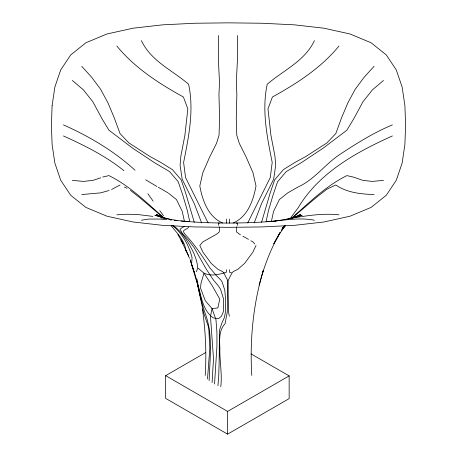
<?xml version="1.0" encoding="UTF-8"?>
<svg xmlns="http://www.w3.org/2000/svg" width="457" height="457" viewBox="0 0 457 457"><rect width="100%" height="100%" fill="white"/><g stroke="black" fill="none" stroke-linecap="round" stroke-linejoin="round"><path stroke-width="0.69" d="M237.474 35.457L237.474 58.982L236.315 82.511L236.857 94.365L236.258 118.386L236.772 135.198L239.262 143.287L246.095 156.9L252.984 172.695L256.006 185.982C253.407 200.292 247.648 216.881 233.167 223.005M218.337 225.381L218.343 223.216L218.983 222.959L219.503 223.284M205.216 375.426C206.587 353.312 205.604 331.062 202.417 309.138M207.507 379.007L209.814 348.2L208.763 327.852L203.548 312.497L197.264 283.603L190.478 260.753M209.123 380.647C209.82 358.339 213.219 334.855 205.216 313.445L204.976 312.799C200.132 299.049 198.441 284.42 193.819 270.578M229.483 219.029L229.385 223.136M220.771 386.668C222.365 373.723 219.423 360.79 219.897 347.828L219.863 347.651C219.423 339.328 219.052 330.12 225.067 323.699L227.255 312.165L227.946 280.809L231.893 273.137L233.167 271.635L237.794 269.339L244.564 263.438L252.921 252.121L256.006 245.449M212.082 382.6L213.505 358.848L210.477 316.381L212.037 308.584L205.262 300.677L200.497 287.979L201.034 283.112L203.988 273.183L198.138 268.19M217.932 385.731L218.675 377.305L219.154 362.018L219.463 330.262L221.862 323.059L224.433 317.415L225.495 311.828L225.695 300.729L224.781 290.195L222.119 281.906L220.742 279.873L216.647 275.885L209.974 268.013C202.525 256.491 194.979 244.906 185.548 234.881C180.441 229.071 186.25 230.682 188.752 227.026M214.55 384.023L216.932 346.206L216.938 332.645L215.955 319.54L212.037 308.584L217.835 307.932L219.76 299.101L212.277 285.814L203.988 273.183C211.3 276.576 219.137 274.543 226.432 272.166L226.335 269.75M229.483 269.75L229.385 272.166L231.351 272.686M236.452 226.872L236.349 230.865L236.772 232.179L240.468 234.875M261.547 222.302L270.201 192.9L274.674 179.801L283.397 169.621L295.233 162.292L305.63 156.631L326.938 142.904L335.786 133.593L341.687 117.495L347.937 102.705L355.18 89.332L364.046 77.37L374.077 66.294M266.065 221.639L268.51 210.42L273.12 194.836L277.565 181.755L286.259 171.586L301.369 162.652L323.173 148.159L346.892 130.194L353.804 118.7L362.944 101.797L372.415 89.863L383.474 80.461M271.349 221.519L273.589 211.3L279.41 199.492L287.847 192.82L298.284 186.85C314.827 179.407 325.321 163.817 340.362 154.118C356.974 143.132 373.929 132.547 392.386 124.898M259.142 285.134L263.295 270.487C253.087 304.385 249.676 340.145 251.784 375.426M226.432 223.136L226.335 219.029M262.575 273.029C267.082 258.988 272.72 245.272 280.09 232.476M196.481 271.784C199.086 265.586 195.847 258.713 193.699 252.927C188.604 242.764 182.88 232.527 173.443 225.752M254.189 222.913L261.535 203.622L273.652 179.207L275.725 165.188L274.943 156.117L270.915 135.255L267.979 108.863L272.412 97.004C296.964 83.442 320.997 67.944 338.98 46.026M247.728 222.936L270.27 177.539L272.201 162.435C267.094 136.792 261.57 110.246 267.231 84.202C283.517 70.247 304.905 61.004 314.439 40.604M280.118 232.402L273.783 243.838L279.164 234.492L285.008 225.781L281.255 230.694L285.636 225.387M290.224 218.469L298.284 207.604C319.077 172.615 356.38 152.141 392.386 135.946M184.902 226.232L182.086 227.62L180.092 229.265L182.166 233.207L188.393 240.131L194.276 247.865L206.096 268.859L213.191 279.695L218.463 286.031L220.503 289.15L223.593 299.021L223.576 311.331L221.451 316.204L218.777 318.523L216.018 318.529L213.208 317.804C203.039 310.709 201.514 297.501 198.435 286.47L196.927 279.004M285.025 225.415L282.049 228.386L284.928 225.541M292.457 217.995L293.948 216.509M290.778 218.874C308.561 203.336 325.453 186.142 346.892 175.602L353.804 177.196L362.944 180.401L372.415 181.406L383.474 180.378M292.086 218.012L316.672 197.156L326.938 189.175L335.786 184.982C346.989 192.711 360.841 194.116 374.077 194.545M236.315 223.284L236.829 222.959L237.474 223.216L237.474 225.381M251.11 353.929L289.15 375.894L289.15 398.618L227.603 434.15L165.64 398.373L165.64 375.648L205.644 352.553M165.64 375.648L227.603 411.426L289.15 375.894M120.031 184.982L111.519 189.535M296.804 216.401L300.569 214.447L292.331 218.206M109.092 190.5L100.637 192.865L81.734 194.545M100.769 177.779L92.868 180.401L83.397 181.406L72.343 180.378M295.468 217.121L302.14 215.236L286.031 219.531M102.699 177.036L108.92 175.602C129.937 185.919 146.577 202.674 163.977 217.932M273.115 221.445C294.896 218.052 316.775 212.505 338.98 214.813M141.373 220.234L148.628 219.063L159.83 219.063L166.736 219.623M267.231 221.594C282.923 220.691 298.809 217.092 314.439 220.234M275.879 221.068C244.364 223.707 212.636 223.707 181.121 221.068M116.838 214.813L126.995 214.23L138.243 214.579L152.838 216.395M170.187 219.908L171.564 220.023M188.581 221.594L174.328 220.245M160.47 217.795L177.099 220.451M170.969 219.531L154.86 215.236L161.532 217.121M164.669 218.206L156.431 214.447L160.196 216.401M63.432 124.898C89.286 136.392 114.107 151.044 135.021 170.238M63.432 135.946C84.642 145.532 105.698 155.951 123.893 170.672M167.965 192.82L158.322 187.279M124.453 187.079L126.983 188.278M222.645 223.005C208.169 216.881 202.405 200.292 199.806 185.982L202.828 172.695L209.717 156.9L216.549 143.287L219.046 135.198L219.56 118.386L218.954 94.365L219.503 82.511L218.343 58.982L218.337 35.457M242.873 236.2L248.465 239.354M156.934 186.519L145.669 179.778M250.836 240.765L252.984 241.907L254.715 243.929M130.496 190.432L139.145 197.156L163.206 217.543M168.496 193.237L176.408 199.492L182.223 211.3L184.468 221.519M72.343 80.461L83.397 89.863L92.868 101.797L102.008 118.7L108.92 130.194L132.639 148.159L154.443 162.652L169.558 171.586L178.247 181.755L182.691 194.836L187.307 210.42L189.746 221.639M172.626 225.621C182.549 233.607 188.964 245.443 192.06 257.674L191.609 264.289L194.368 272.635M116.838 46.026C134.815 67.944 158.847 83.442 183.4 97.004L187.838 108.863L184.902 135.255L180.875 156.117L180.092 165.188L182.166 179.207L194.276 203.622L201.623 222.913M81.734 66.294L91.771 77.37L100.637 89.332L107.881 102.705L114.13 117.495L120.031 133.593L128.88 142.904L150.182 156.631L160.578 162.292L172.415 169.621L181.143 179.801L185.616 192.9L194.271 222.302M171.078 225.524C176.745 233.116 185.222 240.708 185.765 250.716L185.793 250.356L189.546 258.234M147.851 193.682L153.146 201.166M159.79 210.7L163.52 215.693M141.373 40.604C150.913 61.004 172.3 70.247 188.581 84.202C194.248 110.246 188.718 136.792 183.617 162.435L185.548 177.539L208.089 222.936M188.724 256.006L185.936 249.768M177.836 234.492L183.217 243.838L181.006 239.925L185.982 250.413M190.072 259.513L193.597 269.927M200.869 298.461L199.589 293.04M197.264 282.946L199.435 292.366M229.334 316.238L228.563 312.165L227.872 280.809L223.924 273.137L222.645 271.635L218.018 269.339L211.254 263.438L202.891 252.121L199.806 245.449L202.828 241.907L216.549 234.213L219.046 232.179L219.469 230.865L219.366 226.872M227.603 411.426L227.603 434.15M52.098 105.75L51.413 125.092L52.098 144.435L54.851 163.058L60.707 180.241L70.709 195.27L85.905 207.415L106.949 216.19L132.976 221.965L162.738 225.347L194.996 226.935L228.5 227.329L262.004 226.935L294.262 225.347L324.024 221.965L350.051 216.19L371.095 207.415L386.291 195.27L396.293 180.241L402.149 163.058L404.902 144.435L405.588 125.092L404.902 105.75L402.149 87.127L396.293 69.938L386.291 54.914L371.095 42.764L350.051 33.989L324.024 28.214L294.262 24.832L262.004 23.244L228.5 22.85L194.996 23.244L162.738 24.832L132.976 28.214L106.949 33.989L85.905 42.764L70.709 54.914L60.707 69.938L54.851 87.127L52.098 105.75"/></g></svg>
